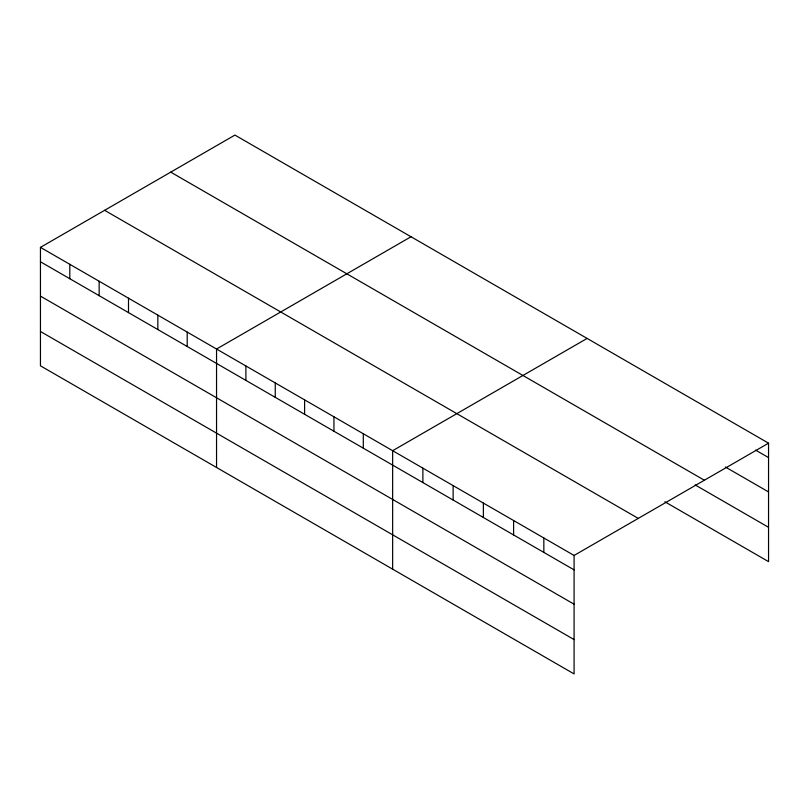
<?xml version="1.0" encoding="UTF-8"?>
<svg xmlns="http://www.w3.org/2000/svg" width="809" height="809" viewBox="0 0 809 809"><rect width="100%" height="100%" fill="white"/><g stroke="black" fill="none" stroke-linecap="round" stroke-linejoin="round"><path stroke-width="1.21" d="M574.087 604.202L574.087 555.449L40.45 247.362L40.45 365.82L574.087 673.917L574.087 604.202L40.45 296.114M664.877 501.782L768.55 561.638L768.55 443.18L234.913 135.083L40.45 247.362M411.012 236.754L216.549 349.033L216.549 467.491M587.112 338.425L392.648 450.704L392.648 569.162M574.087 555.449L768.55 443.18M755.586 450.107L768.55 457.591M725.349 466.985L768.55 491.933M170.739 172.135L704.376 480.233M695.113 484.904L768.55 527.306M104.624 210.31L638.261 518.397M40.45 261.772L574.087 569.87M40.45 331.488L574.087 639.575M543.84 537.995L543.84 552.405M513.604 520.531L513.604 534.951M483.367 503.077L483.367 517.497M453.131 485.612L453.131 500.033M422.885 468.158L422.885 482.579M363.302 433.755L363.302 448.176M333.945 416.807L333.945 431.227M304.599 399.868L304.599 414.279M275.252 382.92L275.252 397.34M245.896 365.971L245.896 380.392M187.203 332.084L187.203 346.505M157.846 315.136L157.846 329.556M128.5 298.197L128.5 312.608M99.153 281.249L99.153 295.669M69.796 264.3L69.796 278.721"/></g></svg>
